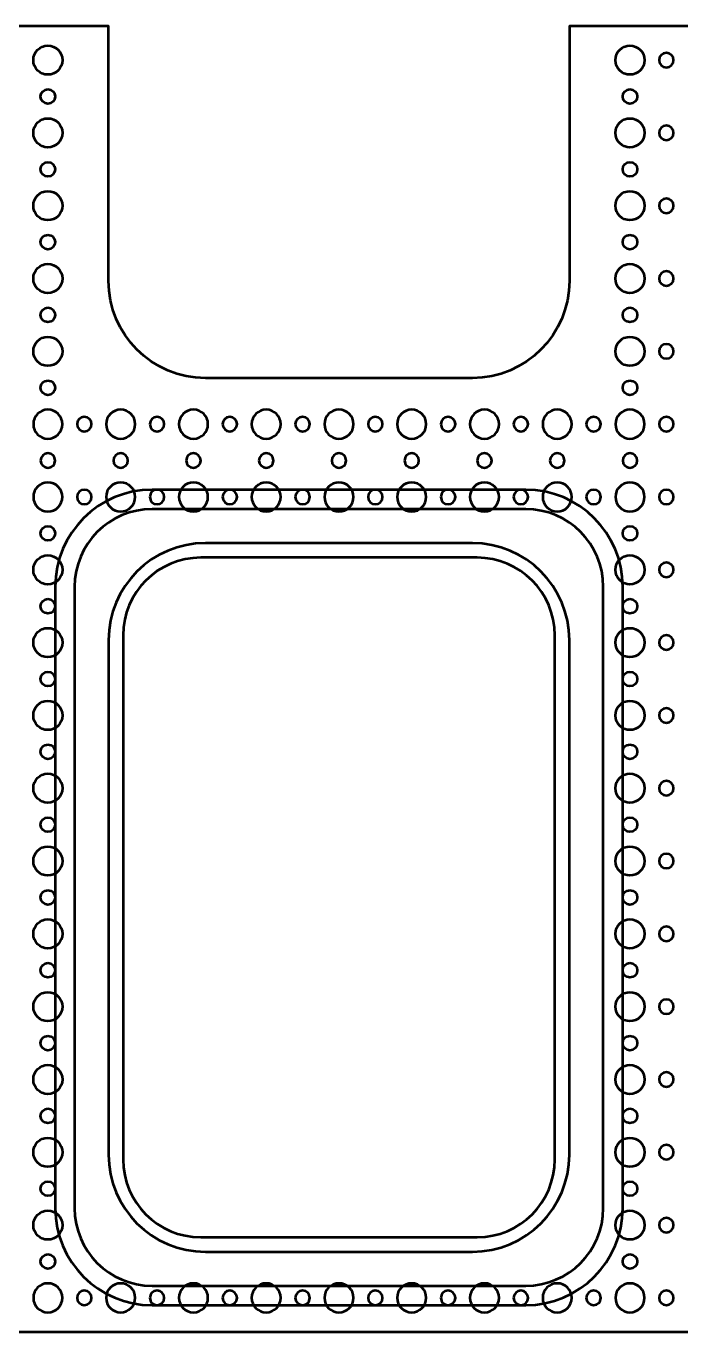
# Model space of a CAD drawing. Header units: centimetres. Extents: x -21.7 to 21.7, y -13.4 to 13.4.
# Drawn here: x -6.45 to 7.05, y -13.45 to 13.45 of the extents above; entities that cross this region are included whole.
import ezdxf

# ---------------------------------------------------------------- set-up
doc = ezdxf.new("R2010")
doc.units = ezdxf.units.CM
doc.header["$MEASUREMENT"] = 0
doc.layers.add('Layer 1', color=7, linetype='Continuous')

msp = doc.modelspace()

# ---------------------------------------------------------------- linework, layer by layer
at = {"layer": 'Layer 1', "lineweight": 53}
for centre, major_axis in [((-5.99997, 12.74999), (0, 0.30001)), ((6.00003, 12.74999), (0, 0.30001)), ((-5.99998, 12), (0, 0.15)), ((6.00002, 12), (0, 0.15)), ((-5.99997, 11.24999), (0, 0.30001)), ((6.00003, 11.24999), (0, 0.30001)), ((-5.99998, 10.5), (0, 0.15)), ((6.00002, 10.5), (0, 0.15)), ((-5.99997, 9.74999), (0, 0.30001)), ((6.00003, 9.74999), (0, 0.30001)), ((-5.99998, 9), (0, 0.15)), ((6.00002, 9), (0, 0.15)), ((-5.99997, 8.24999), (0, 0.30001)), ((6.00003, 8.24999), (0, 0.30001)), ((-5.99998, 7.5), (0, 0.15)), ((6.00002, 7.5), (0, 0.15)), ((-5.99997, 6.74999), (0, 0.30001)), ((6.00003, 6.74999), (0, 0.30001)), ((-5.99998, 6), (0, 0.15)), ((6.00002, 6), (0, 0.15)), ((-5.99998, 3), (0, 0.15)), ((6.00002, 3), (0, 0.15)), ((-5.99997, 2.24999), (0, 0.30001)), ((6.00003, 2.24999), (0, 0.30001)), ((-5.99998, 1.5), (0, 0.15)), ((6.00002, 1.5), (0, 0.15)), ((-5.99997, 0.74999), (0, 0.30001)), ((6.00003, 0.74999), (0, 0.30001)), ((-5.99998, 0), (0, 0.15)), ((6.00002, 0), (0, 0.15)), ((-5.99997, -0.75001), (0, 0.30001)), ((6.00003, -0.75001), (0, 0.30001)), ((-5.99998, -1.5), (0, 0.15)), ((6.00002, -1.5), (0, 0.15)), ((-5.99997, -2.25001), (0, 0.30001)), ((6.00003, -2.25001), (0, 0.30001)), ((-5.99998, -3), (0, 0.15)), ((6.00002, -3), (0, 0.15)), ((-5.99997, -3.75001), (0, 0.30001)), ((6.00003, -3.75001), (0, 0.30001)), ((-5.99998, -4.5), (0, 0.15)), ((6.00002, -4.5), (0, 0.15)), ((-5.99997, -5.25001), (0, 0.30001)), ((6.00003, -5.25001), (0, 0.30001)), ((-5.99998, -6), (0, 0.15)), ((6.00002, -6), (0, 0.15)), ((-5.99997, -6.75001), (0, 0.30001)), ((6.00003, -6.75001), (0, 0.30001)), ((-5.99998, -7.5), (0, 0.15)), ((6.00002, -7.5), (0, 0.15)), ((-5.99997, -8.25001), (0, 0.30001)), ((6.00003, -8.25001), (0, 0.30001)), ((-5.99998, -9), (0, 0.15)), ((6.00002, -9), (0, 0.15)), ((-5.99997, -9.75001), (0, 0.30001)), ((6.00003, -9.75001), (0, 0.30001)), ((-5.99998, -10.5), (0, 0.15)), ((6.00002, -10.5), (0, 0.15)), ((-5.99997, -11.25001), (0, 0.30001)), ((6.00003, -11.25001), (0, 0.30001)), ((-5.99998, -12), (0, 0.15)), ((6.00002, -12), (0, 0.15))]:
    msp.add_ellipse(centre, major_axis=major_axis, ratio=1, dxfattribs=at)
for points, knots in [([(-21.7, -12.95), (-21.7, -12.95), (-21.7, 12.95), (-21.7, 12.95), (-21.7, 12.95), (-21.7, 13.22614), (-21.47614, 13.45), (-21.2, 13.45), (-21.2, 13.45), (-21.2, 13.45), (-18.25, 13.45), (-18.25, 13.45), (-18.25, 13.45), (-18.25, 13.45), (-18.25, 8.2), (-18.25, 8.2), (-18.25, 8.2), (-18.25, 7.09543), (-17.35456, 6.2), (-16.25, 6.2), (-16.25, 6.2), (-16.25, 6.2), (-10.75, 6.2), (-10.75, 6.2), (-10.75, 6.2), (-9.64544, 6.2), (-8.75, 7.09543), (-8.75, 8.2), (-8.75, 8.2), (-8.75, 8.2), (-8.75, 13.45), (-8.75, 13.45), (-8.75, 13.45), (-8.75, 13.45), (-4.75, 13.45), (-4.75, 13.45), (-4.75, 13.45), (-4.75, 13.45), (-4.75, 8.2), (-4.75, 8.2), (-4.75, 8.2), (-4.75, 7.09543), (-3.85456, 6.2), (-2.75, 6.2), (-2.75, 6.2), (-2.75, 6.2), (2.75, 6.2), (2.75, 6.2), (2.75, 6.2), (3.85456, 6.2), (4.75, 7.09543), (4.75, 8.2), (4.75, 8.2), (4.75, 8.2), (4.75, 13.45), (4.75, 13.45), (4.75, 13.45), (4.75, 13.45), (8.75, 13.45), (8.75, 13.45), (8.75, 13.45), (8.75, 13.45), (8.75, 8.2), (8.75, 8.2), (8.75, 8.2), (8.75, 7.09543), (9.64544, 6.2), (10.75, 6.2), (10.75, 6.2), (10.75, 6.2), (16.25, 6.2), (16.25, 6.2), (16.25, 6.2), (17.35456, 6.2), (18.25, 7.09543), (18.25, 8.2), (18.25, 8.2), (18.25, 8.2), (18.25, 13.45), (18.25, 13.45), (18.25, 13.45), (18.25, 13.45), (21.2, 13.45), (21.2, 13.45), (21.2, 13.45), (21.47614, 13.45), (21.7, 13.22614), (21.7, 12.95), (21.7, 12.95), (21.7, 12.95), (21.7, -12.95), (21.7, -12.95), (21.7, -12.95), (21.7, -13.22614), (21.47614, -13.45), (21.2, -13.45), (21.2, -13.45), (21.2, -13.45), (-21.2, -13.45), (-21.2, -13.45), (-21.2, -13.45), (-21.47614, -13.45), (-21.7, -13.22614), (-21.7, -12.95)], [0, 0, 0, 0, 0.03703704, 0.03703704, 0.03703704, 0.03703704, 0.07407407, 0.07407407, 0.07407407, 0.07407407, 0.11111111, 0.11111111, 0.11111111, 0.11111111, 0.14814815, 0.14814815, 0.14814815, 0.14814815, 0.18518519, 0.18518519, 0.18518519, 0.18518519, 0.22222222, 0.22222222, 0.22222222, 0.22222222, 0.25925926, 0.25925926, 0.25925926, 0.25925926, 0.2962963, 0.2962963, 0.2962963, 0.2962963, 0.33333333, 0.33333333, 0.33333333, 0.33333333, 0.37037037, 0.37037037, 0.37037037, 0.37037037, 0.40740741, 0.40740741, 0.40740741, 0.40740741, 0.44444444, 0.44444444, 0.44444444, 0.44444444, 0.48148148, 0.48148148, 0.48148148, 0.48148148, 0.51851852, 0.51851852, 0.51851852, 0.51851852, 0.55555556, 0.55555556, 0.55555556, 0.55555556, 0.59259259, 0.59259259, 0.59259259, 0.59259259, 0.62962963, 0.62962963, 0.62962963, 0.62962963, 0.66666667, 0.66666667, 0.66666667, 0.66666667, 0.7037037, 0.7037037, 0.7037037, 0.7037037, 0.74074074, 0.74074074, 0.74074074, 0.74074074, 0.77777778, 0.77777778, 0.77777778, 0.77777778, 0.81481481, 0.81481481, 0.81481481, 0.81481481, 0.85185185, 0.85185185, 0.85185185, 0.85185185, 0.88888889, 0.88888889, 0.88888889, 0.88888889, 0.92592593, 0.92592593, 0.92592593, 0.92592593, 1, 1, 1, 1]), ([(6.75002, 12.6), (6.66718, 12.6), (6.60002, 12.66716), (6.60002, 12.75), (6.60002, 12.75), (6.60002, 12.83284), (6.66718, 12.9), (6.75002, 12.9), (6.75002, 12.9), (6.83286, 12.9), (6.90002, 12.83284), (6.90002, 12.75), (6.90002, 12.75), (6.90002, 12.66716), (6.83286, 12.6), (6.75002, 12.6)], [0, 0, 0, 0, 0.2, 0.2, 0.2, 0.2, 0.4, 0.4, 0.4, 0.4, 0.6, 0.6, 0.6, 0.6, 1, 1, 1, 1]), ([(6.75002, 11.1), (6.66718, 11.1), (6.60002, 11.16716), (6.60002, 11.25), (6.60002, 11.25), (6.60002, 11.33284), (6.66718, 11.4), (6.75002, 11.4), (6.75002, 11.4), (6.83286, 11.4), (6.90002, 11.33284), (6.90002, 11.25), (6.90002, 11.25), (6.90002, 11.16716), (6.83286, 11.1), (6.75002, 11.1)], [0, 0, 0, 0, 0.2, 0.2, 0.2, 0.2, 0.4, 0.4, 0.4, 0.4, 0.6, 0.6, 0.6, 0.6, 1, 1, 1, 1]), ([(6.75002, 9.6), (6.66718, 9.6), (6.60002, 9.66716), (6.60002, 9.75), (6.60002, 9.75), (6.60002, 9.83284), (6.66718, 9.9), (6.75002, 9.9), (6.75002, 9.9), (6.83286, 9.9), (6.90002, 9.83284), (6.90002, 9.75), (6.90002, 9.75), (6.90002, 9.66716), (6.83286, 9.6), (6.75002, 9.6)], [0, 0, 0, 0, 0.2, 0.2, 0.2, 0.2, 0.4, 0.4, 0.4, 0.4, 0.6, 0.6, 0.6, 0.6, 1, 1, 1, 1]), ([(6.75002, 8.1), (6.66718, 8.1), (6.60002, 8.16716), (6.60002, 8.25), (6.60002, 8.25), (6.60002, 8.33284), (6.66718, 8.4), (6.75002, 8.4), (6.75002, 8.4), (6.83286, 8.4), (6.90002, 8.33284), (6.90002, 8.25), (6.90002, 8.25), (6.90002, 8.16716), (6.83286, 8.1), (6.75002, 8.1)], [0, 0, 0, 0, 0.2, 0.2, 0.2, 0.2, 0.4, 0.4, 0.4, 0.4, 0.6, 0.6, 0.6, 0.6, 1, 1, 1, 1]), ([(6.75002, 6.6), (6.66718, 6.6), (6.60002, 6.66716), (6.60002, 6.75), (6.60002, 6.75), (6.60002, 6.83284), (6.66718, 6.9), (6.75002, 6.9), (6.75002, 6.9), (6.83286, 6.9), (6.90002, 6.83284), (6.90002, 6.75), (6.90002, 6.75), (6.90002, 6.66716), (6.83286, 6.6), (6.75002, 6.6)], [0, 0, 0, 0, 0.2, 0.2, 0.2, 0.2, 0.4, 0.4, 0.4, 0.4, 0.6, 0.6, 0.6, 0.6, 1, 1, 1, 1]), ([(-6.29998, 5.25), (-6.29998, 5.41569), (-6.16567, 5.55), (-5.99998, 5.55), (-5.99998, 5.55), (-5.83429, 5.55), (-5.69998, 5.41569), (-5.69998, 5.25), (-5.69998, 5.25), (-5.69998, 5.08431), (-5.83429, 4.95), (-5.99998, 4.95), (-5.99998, 4.95), (-6.16567, 4.95), (-6.29998, 5.08431), (-6.29998, 5.25)], [0, 0, 0, 0, 0.2, 0.2, 0.2, 0.2, 0.4, 0.4, 0.4, 0.4, 0.6, 0.6, 0.6, 0.6, 1, 1, 1, 1]), ([(-5.39998, 5.25), (-5.39998, 5.33284), (-5.33282, 5.4), (-5.24998, 5.4), (-5.24998, 5.4), (-5.16714, 5.4), (-5.09998, 5.33284), (-5.09998, 5.25), (-5.09998, 5.25), (-5.09998, 5.16716), (-5.16714, 5.1), (-5.24998, 5.1), (-5.24998, 5.1), (-5.33282, 5.1), (-5.39998, 5.16716), (-5.39998, 5.25)], [0, 0, 0, 0, 0.2, 0.2, 0.2, 0.2, 0.4, 0.4, 0.4, 0.4, 0.6, 0.6, 0.6, 0.6, 1, 1, 1, 1]), ([(-4.79998, 5.25), (-4.79998, 5.41569), (-4.66567, 5.55), (-4.49998, 5.55), (-4.49998, 5.55), (-4.33429, 5.55), (-4.19998, 5.41569), (-4.19998, 5.25), (-4.19998, 5.25), (-4.19998, 5.08431), (-4.33429, 4.95), (-4.49998, 4.95), (-4.49998, 4.95), (-4.66567, 4.95), (-4.79998, 5.08431), (-4.79998, 5.25)], [0, 0, 0, 0, 0.2, 0.2, 0.2, 0.2, 0.4, 0.4, 0.4, 0.4, 0.6, 0.6, 0.6, 0.6, 1, 1, 1, 1]), ([(-3.89998, 5.25), (-3.89998, 5.33284), (-3.83282, 5.4), (-3.74998, 5.4), (-3.74998, 5.4), (-3.66714, 5.4), (-3.59998, 5.33284), (-3.59998, 5.25), (-3.59998, 5.25), (-3.59998, 5.16716), (-3.66714, 5.1), (-3.74998, 5.1), (-3.74998, 5.1), (-3.83282, 5.1), (-3.89998, 5.16716), (-3.89998, 5.25)], [0, 0, 0, 0, 0.2, 0.2, 0.2, 0.2, 0.4, 0.4, 0.4, 0.4, 0.6, 0.6, 0.6, 0.6, 1, 1, 1, 1]), ([(-3.29998, 5.25), (-3.29998, 5.41569), (-3.16567, 5.55), (-2.99998, 5.55), (-2.99998, 5.55), (-2.83429, 5.55), (-2.69998, 5.41569), (-2.69998, 5.25), (-2.69998, 5.25), (-2.69998, 5.08431), (-2.83429, 4.95), (-2.99998, 4.95), (-2.99998, 4.95), (-3.16567, 4.95), (-3.29998, 5.08431), (-3.29998, 5.25)], [0, 0, 0, 0, 0.2, 0.2, 0.2, 0.2, 0.4, 0.4, 0.4, 0.4, 0.6, 0.6, 0.6, 0.6, 1, 1, 1, 1]), ([(-2.39998, 5.25), (-2.39998, 5.33284), (-2.33282, 5.4), (-2.24998, 5.4), (-2.24998, 5.4), (-2.16714, 5.4), (-2.09998, 5.33284), (-2.09998, 5.25), (-2.09998, 5.25), (-2.09998, 5.16716), (-2.16714, 5.1), (-2.24998, 5.1), (-2.24998, 5.1), (-2.33282, 5.1), (-2.39998, 5.16716), (-2.39998, 5.25)], [0, 0, 0, 0, 0.2, 0.2, 0.2, 0.2, 0.4, 0.4, 0.4, 0.4, 0.6, 0.6, 0.6, 0.6, 1, 1, 1, 1]), ([(-1.79998, 5.25), (-1.79998, 5.41569), (-1.66567, 5.55), (-1.49998, 5.55), (-1.49998, 5.55), (-1.33429, 5.55), (-1.19998, 5.41569), (-1.19998, 5.25), (-1.19998, 5.25), (-1.19998, 5.08431), (-1.33429, 4.95), (-1.49998, 4.95), (-1.49998, 4.95), (-1.66567, 4.95), (-1.79998, 5.08431), (-1.79998, 5.25)], [0, 0, 0, 0, 0.2, 0.2, 0.2, 0.2, 0.4, 0.4, 0.4, 0.4, 0.6, 0.6, 0.6, 0.6, 1, 1, 1, 1]), ([(-0.89998, 5.25), (-0.89998, 5.33284), (-0.83282, 5.4), (-0.74998, 5.4), (-0.74998, 5.4), (-0.66714, 5.4), (-0.59998, 5.33284), (-0.59998, 5.25), (-0.59998, 5.25), (-0.59998, 5.16716), (-0.66714, 5.1), (-0.74998, 5.1), (-0.74998, 5.1), (-0.83282, 5.1), (-0.89998, 5.16716), (-0.89998, 5.25)], [0, 0, 0, 0, 0.2, 0.2, 0.2, 0.2, 0.4, 0.4, 0.4, 0.4, 0.6, 0.6, 0.6, 0.6, 1, 1, 1, 1]), ([(-0.29998, 5.25), (-0.29998, 5.41569), (-0.16567, 5.55), (0.00002, 5.55), (0.00002, 5.55), (0.16571, 5.55), (0.30002, 5.41569), (0.30002, 5.25), (0.30002, 5.25), (0.30002, 5.08431), (0.16571, 4.95), (0.00002, 4.95), (0.00002, 4.95), (-0.16567, 4.95), (-0.29998, 5.08431), (-0.29998, 5.25)], [0, 0, 0, 0, 0.2, 0.2, 0.2, 0.2, 0.4, 0.4, 0.4, 0.4, 0.6, 0.6, 0.6, 0.6, 1, 1, 1, 1]), ([(0.60002, 5.25), (0.60002, 5.33284), (0.66718, 5.4), (0.75002, 5.4), (0.75002, 5.4), (0.83286, 5.4), (0.90002, 5.33284), (0.90002, 5.25), (0.90002, 5.25), (0.90002, 5.16716), (0.83286, 5.1), (0.75002, 5.1), (0.75002, 5.1), (0.66718, 5.1), (0.60002, 5.16716), (0.60002, 5.25)], [0, 0, 0, 0, 0.2, 0.2, 0.2, 0.2, 0.4, 0.4, 0.4, 0.4, 0.6, 0.6, 0.6, 0.6, 1, 1, 1, 1]), ([(1.20002, 5.25), (1.20002, 5.41569), (1.33433, 5.55), (1.50002, 5.55), (1.50002, 5.55), (1.66571, 5.55), (1.80002, 5.41569), (1.80002, 5.25), (1.80002, 5.25), (1.80002, 5.08431), (1.66571, 4.95), (1.50002, 4.95), (1.50002, 4.95), (1.33433, 4.95), (1.20002, 5.08431), (1.20002, 5.25)], [0, 0, 0, 0, 0.2, 0.2, 0.2, 0.2, 0.4, 0.4, 0.4, 0.4, 0.6, 0.6, 0.6, 0.6, 1, 1, 1, 1]), ([(2.10002, 5.25), (2.10002, 5.33284), (2.16718, 5.4), (2.25002, 5.4), (2.25002, 5.4), (2.33286, 5.4), (2.40002, 5.33284), (2.40002, 5.25), (2.40002, 5.25), (2.40002, 5.16716), (2.33286, 5.1), (2.25002, 5.1), (2.25002, 5.1), (2.16718, 5.1), (2.10002, 5.16716), (2.10002, 5.25)], [0, 0, 0, 0, 0.2, 0.2, 0.2, 0.2, 0.4, 0.4, 0.4, 0.4, 0.6, 0.6, 0.6, 0.6, 1, 1, 1, 1]), ([(2.70002, 5.25), (2.70002, 5.41569), (2.83433, 5.55), (3.00002, 5.55), (3.00002, 5.55), (3.16571, 5.55), (3.30002, 5.41569), (3.30002, 5.25), (3.30002, 5.25), (3.30002, 5.08431), (3.16571, 4.95), (3.00002, 4.95), (3.00002, 4.95), (2.83433, 4.95), (2.70002, 5.08431), (2.70002, 5.25)], [0, 0, 0, 0, 0.2, 0.2, 0.2, 0.2, 0.4, 0.4, 0.4, 0.4, 0.6, 0.6, 0.6, 0.6, 1, 1, 1, 1]), ([(3.60002, 5.25), (3.60002, 5.33284), (3.66718, 5.4), (3.75002, 5.4), (3.75002, 5.4), (3.83286, 5.4), (3.90002, 5.33284), (3.90002, 5.25), (3.90002, 5.25), (3.90002, 5.16716), (3.83286, 5.1), (3.75002, 5.1), (3.75002, 5.1), (3.66718, 5.1), (3.60002, 5.16716), (3.60002, 5.25)], [0, 0, 0, 0, 0.2, 0.2, 0.2, 0.2, 0.4, 0.4, 0.4, 0.4, 0.6, 0.6, 0.6, 0.6, 1, 1, 1, 1]), ([(4.20002, 5.25), (4.20002, 5.41569), (4.33433, 5.55), (4.50002, 5.55), (4.50002, 5.55), (4.66571, 5.55), (4.80002, 5.41569), (4.80002, 5.25), (4.80002, 5.25), (4.80002, 5.08431), (4.66571, 4.95), (4.50002, 4.95), (4.50002, 4.95), (4.33433, 4.95), (4.20002, 5.08431), (4.20002, 5.25)], [0, 0, 0, 0, 0.2, 0.2, 0.2, 0.2, 0.4, 0.4, 0.4, 0.4, 0.6, 0.6, 0.6, 0.6, 1, 1, 1, 1]), ([(5.10002, 5.25), (5.10002, 5.33284), (5.16718, 5.4), (5.25002, 5.4), (5.25002, 5.4), (5.33286, 5.4), (5.40002, 5.33284), (5.40002, 5.25), (5.40002, 5.25), (5.40002, 5.16716), (5.33286, 5.1), (5.25002, 5.1), (5.25002, 5.1), (5.16718, 5.1), (5.10002, 5.16716), (5.10002, 5.25)], [0, 0, 0, 0, 0.2, 0.2, 0.2, 0.2, 0.4, 0.4, 0.4, 0.4, 0.6, 0.6, 0.6, 0.6, 1, 1, 1, 1]), ([(5.70002, 5.25), (5.70002, 5.41569), (5.83433, 5.55), (6.00002, 5.55), (6.00002, 5.55), (6.16571, 5.55), (6.30002, 5.41569), (6.30002, 5.25), (6.30002, 5.25), (6.30002, 5.08431), (6.16571, 4.95), (6.00002, 4.95), (6.00002, 4.95), (5.83433, 4.95), (5.70002, 5.08431), (5.70002, 5.25)], [0, 0, 0, 0, 0.2, 0.2, 0.2, 0.2, 0.4, 0.4, 0.4, 0.4, 0.6, 0.6, 0.6, 0.6, 1, 1, 1, 1]), ([(6.60002, 5.25), (6.60002, 5.33284), (6.66718, 5.4), (6.75002, 5.4), (6.75002, 5.4), (6.83286, 5.4), (6.90002, 5.33284), (6.90002, 5.25), (6.90002, 5.25), (6.90002, 5.16716), (6.83286, 5.1), (6.75002, 5.1), (6.75002, 5.1), (6.66718, 5.1), (6.60002, 5.16716), (6.60002, 5.25)], [0, 0, 0, 0, 0.2, 0.2, 0.2, 0.2, 0.4, 0.4, 0.4, 0.4, 0.6, 0.6, 0.6, 0.6, 1, 1, 1, 1]), ([(-6.14998, 4.5), (-6.14998, 4.58284), (-6.08282, 4.65), (-5.99998, 4.65), (-5.99998, 4.65), (-5.91714, 4.65), (-5.84998, 4.58284), (-5.84998, 4.5), (-5.84998, 4.5), (-5.84998, 4.41716), (-5.91714, 4.35), (-5.99998, 4.35), (-5.99998, 4.35), (-6.08282, 4.35), (-6.14998, 4.41716), (-6.14998, 4.5)], [0, 0, 0, 0, 0.2, 0.2, 0.2, 0.2, 0.4, 0.4, 0.4, 0.4, 0.6, 0.6, 0.6, 0.6, 1, 1, 1, 1]), ([(-4.64998, 4.5), (-4.64998, 4.58284), (-4.58282, 4.65), (-4.49998, 4.65), (-4.49998, 4.65), (-4.41714, 4.65), (-4.34998, 4.58284), (-4.34998, 4.5), (-4.34998, 4.5), (-4.34998, 4.41716), (-4.41714, 4.35), (-4.49998, 4.35), (-4.49998, 4.35), (-4.58282, 4.35), (-4.64998, 4.41716), (-4.64998, 4.5)], [0, 0, 0, 0, 0.2, 0.2, 0.2, 0.2, 0.4, 0.4, 0.4, 0.4, 0.6, 0.6, 0.6, 0.6, 1, 1, 1, 1]), ([(-3.14998, 4.5), (-3.14998, 4.58284), (-3.08282, 4.65), (-2.99998, 4.65), (-2.99998, 4.65), (-2.91714, 4.65), (-2.84998, 4.58284), (-2.84998, 4.5), (-2.84998, 4.5), (-2.84998, 4.41716), (-2.91714, 4.35), (-2.99998, 4.35), (-2.99998, 4.35), (-3.08282, 4.35), (-3.14998, 4.41716), (-3.14998, 4.5)], [0, 0, 0, 0, 0.2, 0.2, 0.2, 0.2, 0.4, 0.4, 0.4, 0.4, 0.6, 0.6, 0.6, 0.6, 1, 1, 1, 1]), ([(-1.64998, 4.5), (-1.64998, 4.58284), (-1.58282, 4.65), (-1.49998, 4.65), (-1.49998, 4.65), (-1.41714, 4.65), (-1.34998, 4.58284), (-1.34998, 4.5), (-1.34998, 4.5), (-1.34998, 4.41716), (-1.41714, 4.35), (-1.49998, 4.35), (-1.49998, 4.35), (-1.58282, 4.35), (-1.64998, 4.41716), (-1.64998, 4.5)], [0, 0, 0, 0, 0.2, 0.2, 0.2, 0.2, 0.4, 0.4, 0.4, 0.4, 0.6, 0.6, 0.6, 0.6, 1, 1, 1, 1]), ([(-0.14998, 4.5), (-0.14998, 4.58284), (-0.08282, 4.65), (0.00002, 4.65), (0.00002, 4.65), (0.08286, 4.65), (0.15002, 4.58284), (0.15002, 4.5), (0.15002, 4.5), (0.15002, 4.41716), (0.08286, 4.35), (0.00002, 4.35), (0.00002, 4.35), (-0.08282, 4.35), (-0.14998, 4.41716), (-0.14998, 4.5)], [0, 0, 0, 0, 0.2, 0.2, 0.2, 0.2, 0.4, 0.4, 0.4, 0.4, 0.6, 0.6, 0.6, 0.6, 1, 1, 1, 1]), ([(1.35002, 4.5), (1.35002, 4.58284), (1.41718, 4.65), (1.50002, 4.65), (1.50002, 4.65), (1.58286, 4.65), (1.65002, 4.58284), (1.65002, 4.5), (1.65002, 4.5), (1.65002, 4.41716), (1.58286, 4.35), (1.50002, 4.35), (1.50002, 4.35), (1.41718, 4.35), (1.35002, 4.41716), (1.35002, 4.5)], [0, 0, 0, 0, 0.2, 0.2, 0.2, 0.2, 0.4, 0.4, 0.4, 0.4, 0.6, 0.6, 0.6, 0.6, 1, 1, 1, 1]), ([(2.85002, 4.5), (2.85002, 4.58284), (2.91718, 4.65), (3.00002, 4.65), (3.00002, 4.65), (3.08286, 4.65), (3.15002, 4.58284), (3.15002, 4.5), (3.15002, 4.5), (3.15002, 4.41716), (3.08286, 4.35), (3.00002, 4.35), (3.00002, 4.35), (2.91718, 4.35), (2.85002, 4.41716), (2.85002, 4.5)], [0, 0, 0, 0, 0.2, 0.2, 0.2, 0.2, 0.4, 0.4, 0.4, 0.4, 0.6, 0.6, 0.6, 0.6, 1, 1, 1, 1]), ([(4.35002, 4.5), (4.35002, 4.58284), (4.41718, 4.65), (4.50002, 4.65), (4.50002, 4.65), (4.58286, 4.65), (4.65002, 4.58284), (4.65002, 4.5), (4.65002, 4.5), (4.65002, 4.41716), (4.58286, 4.35), (4.50002, 4.35), (4.50002, 4.35), (4.41718, 4.35), (4.35002, 4.41716), (4.35002, 4.5)], [0, 0, 0, 0, 0.2, 0.2, 0.2, 0.2, 0.4, 0.4, 0.4, 0.4, 0.6, 0.6, 0.6, 0.6, 1, 1, 1, 1]), ([(5.85002, 4.5), (5.85002, 4.58284), (5.91718, 4.65), (6.00002, 4.65), (6.00002, 4.65), (6.08286, 4.65), (6.15002, 4.58284), (6.15002, 4.5), (6.15002, 4.5), (6.15002, 4.41716), (6.08286, 4.35), (6.00002, 4.35), (6.00002, 4.35), (5.91718, 4.35), (5.85002, 4.41716), (5.85002, 4.5)], [0, 0, 0, 0, 0.2, 0.2, 0.2, 0.2, 0.4, 0.4, 0.4, 0.4, 0.6, 0.6, 0.6, 0.6, 1, 1, 1, 1]), ([(-6.29998, 3.75), (-6.29998, 3.91569), (-6.16567, 4.05), (-5.99998, 4.05), (-5.99998, 4.05), (-5.83429, 4.05), (-5.69998, 3.91569), (-5.69998, 3.75), (-5.69998, 3.75), (-5.69998, 3.58431), (-5.83429, 3.45), (-5.99998, 3.45), (-5.99998, 3.45), (-6.16567, 3.45), (-6.29998, 3.58431), (-6.29998, 3.75)], [0, 0, 0, 0, 0.2, 0.2, 0.2, 0.2, 0.4, 0.4, 0.4, 0.4, 0.6, 0.6, 0.6, 0.6, 1, 1, 1, 1]), ([(-4.79998, 3.75), (-4.79998, 3.91569), (-4.66567, 4.05), (-4.49998, 4.05), (-4.49998, 4.05), (-4.33429, 4.05), (-4.19998, 3.91569), (-4.19998, 3.75), (-4.19998, 3.75), (-4.19998, 3.58431), (-4.33429, 3.45), (-4.49998, 3.45), (-4.49998, 3.45), (-4.66567, 3.45), (-4.79998, 3.58431), (-4.79998, 3.75)], [0, 0, 0, 0, 0.2, 0.2, 0.2, 0.2, 0.4, 0.4, 0.4, 0.4, 0.6, 0.6, 0.6, 0.6, 1, 1, 1, 1]), ([(-3.29998, 3.75), (-3.29998, 3.91569), (-3.16567, 4.05), (-2.99998, 4.05), (-2.99998, 4.05), (-2.83429, 4.05), (-2.69998, 3.91569), (-2.69998, 3.75), (-2.69998, 3.75), (-2.69998, 3.58431), (-2.83429, 3.45), (-2.99998, 3.45), (-2.99998, 3.45), (-3.16567, 3.45), (-3.29998, 3.58431), (-3.29998, 3.75)], [0, 0, 0, 0, 0.2, 0.2, 0.2, 0.2, 0.4, 0.4, 0.4, 0.4, 0.6, 0.6, 0.6, 0.6, 1, 1, 1, 1]), ([(-1.79998, 3.75), (-1.79998, 3.91569), (-1.66567, 4.05), (-1.49998, 4.05), (-1.49998, 4.05), (-1.33429, 4.05), (-1.19998, 3.91569), (-1.19998, 3.75), (-1.19998, 3.75), (-1.19998, 3.58431), (-1.33429, 3.45), (-1.49998, 3.45), (-1.49998, 3.45), (-1.66567, 3.45), (-1.79998, 3.58431), (-1.79998, 3.75)], [0, 0, 0, 0, 0.2, 0.2, 0.2, 0.2, 0.4, 0.4, 0.4, 0.4, 0.6, 0.6, 0.6, 0.6, 1, 1, 1, 1]), ([(-0.29998, 3.75), (-0.29998, 3.91569), (-0.16567, 4.05), (0.00002, 4.05), (0.00002, 4.05), (0.16571, 4.05), (0.30002, 3.91569), (0.30002, 3.75), (0.30002, 3.75), (0.30002, 3.58431), (0.16571, 3.45), (0.00002, 3.45), (0.00002, 3.45), (-0.16567, 3.45), (-0.29998, 3.58431), (-0.29998, 3.75)], [0, 0, 0, 0, 0.2, 0.2, 0.2, 0.2, 0.4, 0.4, 0.4, 0.4, 0.6, 0.6, 0.6, 0.6, 1, 1, 1, 1]), ([(1.20002, 3.75), (1.20002, 3.91569), (1.33433, 4.05), (1.50002, 4.05), (1.50002, 4.05), (1.66571, 4.05), (1.80002, 3.91569), (1.80002, 3.75), (1.80002, 3.75), (1.80002, 3.58431), (1.66571, 3.45), (1.50002, 3.45), (1.50002, 3.45), (1.33433, 3.45), (1.20002, 3.58431), (1.20002, 3.75)], [0, 0, 0, 0, 0.2, 0.2, 0.2, 0.2, 0.4, 0.4, 0.4, 0.4, 0.6, 0.6, 0.6, 0.6, 1, 1, 1, 1]), ([(2.70002, 3.75), (2.70002, 3.91569), (2.83433, 4.05), (3.00002, 4.05), (3.00002, 4.05), (3.16571, 4.05), (3.30002, 3.91569), (3.30002, 3.75), (3.30002, 3.75), (3.30002, 3.58431), (3.16571, 3.45), (3.00002, 3.45), (3.00002, 3.45), (2.83433, 3.45), (2.70002, 3.58431), (2.70002, 3.75)], [0, 0, 0, 0, 0.2, 0.2, 0.2, 0.2, 0.4, 0.4, 0.4, 0.4, 0.6, 0.6, 0.6, 0.6, 1, 1, 1, 1]), ([(4.20002, 3.75), (4.20002, 3.91569), (4.33433, 4.05), (4.50002, 4.05), (4.50002, 4.05), (4.66571, 4.05), (4.80002, 3.91569), (4.80002, 3.75), (4.80002, 3.75), (4.80002, 3.58431), (4.66571, 3.45), (4.50002, 3.45), (4.50002, 3.45), (4.33433, 3.45), (4.20002, 3.58431), (4.20002, 3.75)], [0, 0, 0, 0, 0.2, 0.2, 0.2, 0.2, 0.4, 0.4, 0.4, 0.4, 0.6, 0.6, 0.6, 0.6, 1, 1, 1, 1]), ([(5.70002, 3.75), (5.70002, 3.91569), (5.83433, 4.05), (6.00002, 4.05), (6.00002, 4.05), (6.16571, 4.05), (6.30002, 3.91569), (6.30002, 3.75), (6.30002, 3.75), (6.30002, 3.58431), (6.16571, 3.45), (6.00002, 3.45), (6.00002, 3.45), (5.83433, 3.45), (5.70002, 3.58431), (5.70002, 3.75)], [0, 0, 0, 0, 0.2, 0.2, 0.2, 0.2, 0.4, 0.4, 0.4, 0.4, 0.6, 0.6, 0.6, 0.6, 1, 1, 1, 1]), ([(-5.39998, 3.75), (-5.39998, 3.83284), (-5.33282, 3.9), (-5.24998, 3.9), (-5.24998, 3.9), (-5.16714, 3.9), (-5.09998, 3.83284), (-5.09998, 3.75), (-5.09998, 3.75), (-5.09998, 3.66716), (-5.16714, 3.6), (-5.24998, 3.6), (-5.24998, 3.6), (-5.33282, 3.6), (-5.39998, 3.66716), (-5.39998, 3.75)], [0, 0, 0, 0, 0.2, 0.2, 0.2, 0.2, 0.4, 0.4, 0.4, 0.4, 0.6, 0.6, 0.6, 0.6, 1, 1, 1, 1]), ([(-3.89998, 3.75), (-3.89998, 3.83284), (-3.83282, 3.9), (-3.74998, 3.9), (-3.74998, 3.9), (-3.66714, 3.9), (-3.59998, 3.83284), (-3.59998, 3.75), (-3.59998, 3.75), (-3.59998, 3.66716), (-3.66714, 3.6), (-3.74998, 3.6), (-3.74998, 3.6), (-3.83282, 3.6), (-3.89998, 3.66716), (-3.89998, 3.75)], [0, 0, 0, 0, 0.2, 0.2, 0.2, 0.2, 0.4, 0.4, 0.4, 0.4, 0.6, 0.6, 0.6, 0.6, 1, 1, 1, 1]), ([(-2.39998, 3.75), (-2.39998, 3.83284), (-2.33282, 3.9), (-2.24998, 3.9), (-2.24998, 3.9), (-2.16714, 3.9), (-2.09998, 3.83284), (-2.09998, 3.75), (-2.09998, 3.75), (-2.09998, 3.66716), (-2.16714, 3.6), (-2.24998, 3.6), (-2.24998, 3.6), (-2.33282, 3.6), (-2.39998, 3.66716), (-2.39998, 3.75)], [0, 0, 0, 0, 0.2, 0.2, 0.2, 0.2, 0.4, 0.4, 0.4, 0.4, 0.6, 0.6, 0.6, 0.6, 1, 1, 1, 1]), ([(-0.89998, 3.75), (-0.89998, 3.83284), (-0.83282, 3.9), (-0.74998, 3.9), (-0.74998, 3.9), (-0.66714, 3.9), (-0.59998, 3.83284), (-0.59998, 3.75), (-0.59998, 3.75), (-0.59998, 3.66716), (-0.66714, 3.6), (-0.74998, 3.6), (-0.74998, 3.6), (-0.83282, 3.6), (-0.89998, 3.66716), (-0.89998, 3.75)], [0, 0, 0, 0, 0.2, 0.2, 0.2, 0.2, 0.4, 0.4, 0.4, 0.4, 0.6, 0.6, 0.6, 0.6, 1, 1, 1, 1]), ([(0.60002, 3.75), (0.60002, 3.83284), (0.66718, 3.9), (0.75002, 3.9), (0.75002, 3.9), (0.83286, 3.9), (0.90002, 3.83284), (0.90002, 3.75), (0.90002, 3.75), (0.90002, 3.66716), (0.83286, 3.6), (0.75002, 3.6), (0.75002, 3.6), (0.66718, 3.6), (0.60002, 3.66716), (0.60002, 3.75)], [0, 0, 0, 0, 0.2, 0.2, 0.2, 0.2, 0.4, 0.4, 0.4, 0.4, 0.6, 0.6, 0.6, 0.6, 1, 1, 1, 1]), ([(2.10002, 3.75), (2.10002, 3.83284), (2.16718, 3.9), (2.25002, 3.9), (2.25002, 3.9), (2.33286, 3.9), (2.40002, 3.83284), (2.40002, 3.75), (2.40002, 3.75), (2.40002, 3.66716), (2.33286, 3.6), (2.25002, 3.6), (2.25002, 3.6), (2.16718, 3.6), (2.10002, 3.66716), (2.10002, 3.75)], [0, 0, 0, 0, 0.2, 0.2, 0.2, 0.2, 0.4, 0.4, 0.4, 0.4, 0.6, 0.6, 0.6, 0.6, 1, 1, 1, 1]), ([(3.60002, 3.75), (3.60002, 3.83284), (3.66718, 3.9), (3.75002, 3.9), (3.75002, 3.9), (3.83286, 3.9), (3.90002, 3.83284), (3.90002, 3.75), (3.90002, 3.75), (3.90002, 3.66716), (3.83286, 3.6), (3.75002, 3.6), (3.75002, 3.6), (3.66718, 3.6), (3.60002, 3.66716), (3.60002, 3.75)], [0, 0, 0, 0, 0.2, 0.2, 0.2, 0.2, 0.4, 0.4, 0.4, 0.4, 0.6, 0.6, 0.6, 0.6, 1, 1, 1, 1]), ([(5.10002, 3.75), (5.10002, 3.83284), (5.16718, 3.9), (5.25002, 3.9), (5.25002, 3.9), (5.33286, 3.9), (5.40002, 3.83284), (5.40002, 3.75), (5.40002, 3.75), (5.40002, 3.66716), (5.33286, 3.6), (5.25002, 3.6), (5.25002, 3.6), (5.16718, 3.6), (5.10002, 3.66716), (5.10002, 3.75)], [0, 0, 0, 0, 0.2, 0.2, 0.2, 0.2, 0.4, 0.4, 0.4, 0.4, 0.6, 0.6, 0.6, 0.6, 1, 1, 1, 1]), ([(6.60002, 3.75), (6.60002, 3.83284), (6.66718, 3.9), (6.75002, 3.9), (6.75002, 3.9), (6.83286, 3.9), (6.90002, 3.83284), (6.90002, 3.75), (6.90002, 3.75), (6.90002, 3.66716), (6.83286, 3.6), (6.75002, 3.6), (6.75002, 3.6), (6.66718, 3.6), (6.60002, 3.66716), (6.60002, 3.75)], [0, 0, 0, 0, 0.2, 0.2, 0.2, 0.2, 0.4, 0.4, 0.4, 0.4, 0.6, 0.6, 0.6, 0.6, 1, 1, 1, 1]), ([(2.75, -11.8), (2.75, -11.8), (-2.75, -11.8), (-2.75, -11.8), (-2.75, -11.8), (-3.85456, -11.8), (-4.75, -10.90457), (-4.75, -9.8), (-4.75, -9.8), (-4.75, -9.8), (-4.75, 0.8), (-4.75, 0.8), (-4.75, 0.8), (-4.75, 1.90457), (-3.85456, 2.8), (-2.75, 2.8), (-2.75, 2.8), (-2.75, 2.8), (2.75, 2.8), (2.75, 2.8), (2.75, 2.8), (3.85456, 2.8), (4.75, 1.90457), (4.75, 0.8), (4.75, 0.8), (4.75, 0.8), (4.75, -9.8), (4.75, -9.8), (4.75, -9.8), (4.75, -10.90457), (3.85456, -11.8), (2.75, -11.8)], [0, 0, 0, 0, 0.11111111, 0.11111111, 0.11111111, 0.11111111, 0.22222222, 0.22222222, 0.22222222, 0.22222222, 0.33333333, 0.33333333, 0.33333333, 0.33333333, 0.44444444, 0.44444444, 0.44444444, 0.44444444, 0.55555556, 0.55555556, 0.55555556, 0.55555556, 0.66666667, 0.66666667, 0.66666667, 0.66666667, 0.77777778, 0.77777778, 0.77777778, 0.77777778, 1, 1, 1, 1]), ([(6.75002, 2.1), (6.66718, 2.1), (6.60002, 2.16716), (6.60002, 2.25), (6.60002, 2.25), (6.60002, 2.33284), (6.66718, 2.4), (6.75002, 2.4), (6.75002, 2.4), (6.83286, 2.4), (6.90002, 2.33284), (6.90002, 2.25), (6.90002, 2.25), (6.90002, 2.16716), (6.83286, 2.1), (6.75002, 2.1)], [0, 0, 0, 0, 0.2, 0.2, 0.2, 0.2, 0.4, 0.4, 0.4, 0.4, 0.6, 0.6, 0.6, 0.6, 1, 1, 1, 1]), ([(6.75002, 0.6), (6.66718, 0.6), (6.60002, 0.66716), (6.60002, 0.75), (6.60002, 0.75), (6.60002, 0.83284), (6.66718, 0.9), (6.75002, 0.9), (6.75002, 0.9), (6.83286, 0.9), (6.90002, 0.83284), (6.90002, 0.75), (6.90002, 0.75), (6.90002, 0.66716), (6.83286, 0.6), (6.75002, 0.6)], [0, 0, 0, 0, 0.2, 0.2, 0.2, 0.2, 0.4, 0.4, 0.4, 0.4, 0.6, 0.6, 0.6, 0.6, 1, 1, 1, 1]), ([(6.75002, -0.9), (6.66718, -0.9), (6.60002, -0.83284), (6.60002, -0.75), (6.60002, -0.75), (6.60002, -0.66716), (6.66718, -0.6), (6.75002, -0.6), (6.75002, -0.6), (6.83286, -0.6), (6.90002, -0.66716), (6.90002, -0.75), (6.90002, -0.75), (6.90002, -0.83284), (6.83286, -0.9), (6.75002, -0.9)], [0, 0, 0, 0, 0.2, 0.2, 0.2, 0.2, 0.4, 0.4, 0.4, 0.4, 0.6, 0.6, 0.6, 0.6, 1, 1, 1, 1]), ([(6.75002, -2.4), (6.66718, -2.4), (6.60002, -2.33284), (6.60002, -2.25), (6.60002, -2.25), (6.60002, -2.16716), (6.66718, -2.1), (6.75002, -2.1), (6.75002, -2.1), (6.83286, -2.1), (6.90002, -2.16716), (6.90002, -2.25), (6.90002, -2.25), (6.90002, -2.33284), (6.83286, -2.4), (6.75002, -2.4)], [0, 0, 0, 0, 0.2, 0.2, 0.2, 0.2, 0.4, 0.4, 0.4, 0.4, 0.6, 0.6, 0.6, 0.6, 1, 1, 1, 1]), ([(6.75002, -3.9), (6.66718, -3.9), (6.60002, -3.83284), (6.60002, -3.75), (6.60002, -3.75), (6.60002, -3.66716), (6.66718, -3.6), (6.75002, -3.6), (6.75002, -3.6), (6.83286, -3.6), (6.90002, -3.66716), (6.90002, -3.75), (6.90002, -3.75), (6.90002, -3.83284), (6.83286, -3.9), (6.75002, -3.9)], [0, 0, 0, 0, 0.2, 0.2, 0.2, 0.2, 0.4, 0.4, 0.4, 0.4, 0.6, 0.6, 0.6, 0.6, 1, 1, 1, 1]), ([(6.75002, -5.4), (6.66718, -5.4), (6.60002, -5.33284), (6.60002, -5.25), (6.60002, -5.25), (6.60002, -5.16716), (6.66718, -5.1), (6.75002, -5.1), (6.75002, -5.1), (6.83286, -5.1), (6.90002, -5.16716), (6.90002, -5.25), (6.90002, -5.25), (6.90002, -5.33284), (6.83286, -5.4), (6.75002, -5.4)], [0, 0, 0, 0, 0.2, 0.2, 0.2, 0.2, 0.4, 0.4, 0.4, 0.4, 0.6, 0.6, 0.6, 0.6, 1, 1, 1, 1]), ([(6.75002, -6.9), (6.66718, -6.9), (6.60002, -6.83284), (6.60002, -6.75), (6.60002, -6.75), (6.60002, -6.66716), (6.66718, -6.6), (6.75002, -6.6), (6.75002, -6.6), (6.83286, -6.6), (6.90002, -6.66716), (6.90002, -6.75), (6.90002, -6.75), (6.90002, -6.83284), (6.83286, -6.9), (6.75002, -6.9)], [0, 0, 0, 0, 0.2, 0.2, 0.2, 0.2, 0.4, 0.4, 0.4, 0.4, 0.6, 0.6, 0.6, 0.6, 1, 1, 1, 1]), ([(6.75002, -8.4), (6.66718, -8.4), (6.60002, -8.33284), (6.60002, -8.25), (6.60002, -8.25), (6.60002, -8.16716), (6.66718, -8.1), (6.75002, -8.1), (6.75002, -8.1), (6.83286, -8.1), (6.90002, -8.16716), (6.90002, -8.25), (6.90002, -8.25), (6.90002, -8.33284), (6.83286, -8.4), (6.75002, -8.4)], [0, 0, 0, 0, 0.2, 0.2, 0.2, 0.2, 0.4, 0.4, 0.4, 0.4, 0.6, 0.6, 0.6, 0.6, 1, 1, 1, 1]), ([(6.75002, -9.9), (6.66718, -9.9), (6.60002, -9.83284), (6.60002, -9.75), (6.60002, -9.75), (6.60002, -9.66716), (6.66718, -9.6), (6.75002, -9.6), (6.75002, -9.6), (6.83286, -9.6), (6.90002, -9.66716), (6.90002, -9.75), (6.90002, -9.75), (6.90002, -9.83284), (6.83286, -9.9), (6.75002, -9.9)], [0, 0, 0, 0, 0.2, 0.2, 0.2, 0.2, 0.4, 0.4, 0.4, 0.4, 0.6, 0.6, 0.6, 0.6, 1, 1, 1, 1]), ([(6.75002, -11.4), (6.66718, -11.4), (6.60002, -11.33284), (6.60002, -11.25), (6.60002, -11.25), (6.60002, -11.16716), (6.66718, -11.1), (6.75002, -11.1), (6.75002, -11.1), (6.83286, -11.1), (6.90002, -11.16716), (6.90002, -11.25), (6.90002, -11.25), (6.90002, -11.33284), (6.83286, -11.4), (6.75002, -11.4)], [0, 0, 0, 0, 0.2, 0.2, 0.2, 0.2, 0.4, 0.4, 0.4, 0.4, 0.6, 0.6, 0.6, 0.6, 1, 1, 1, 1]), ([(-6.29998, -12.75), (-6.29998, -12.58431), (-6.16567, -12.45), (-5.99998, -12.45), (-5.99998, -12.45), (-5.83429, -12.45), (-5.69998, -12.58431), (-5.69998, -12.75), (-5.69998, -12.75), (-5.69998, -12.91569), (-5.83429, -13.05), (-5.99998, -13.05), (-5.99998, -13.05), (-6.16567, -13.05), (-6.29998, -12.91569), (-6.29998, -12.75)], [0, 0, 0, 0, 0.2, 0.2, 0.2, 0.2, 0.4, 0.4, 0.4, 0.4, 0.6, 0.6, 0.6, 0.6, 1, 1, 1, 1]), ([(-5.39998, -12.75), (-5.39998, -12.66716), (-5.33282, -12.6), (-5.24998, -12.6), (-5.24998, -12.6), (-5.16714, -12.6), (-5.09998, -12.66716), (-5.09998, -12.75), (-5.09998, -12.75), (-5.09998, -12.83284), (-5.16714, -12.9), (-5.24998, -12.9), (-5.24998, -12.9), (-5.33282, -12.9), (-5.39998, -12.83284), (-5.39998, -12.75)], [0, 0, 0, 0, 0.2, 0.2, 0.2, 0.2, 0.4, 0.4, 0.4, 0.4, 0.6, 0.6, 0.6, 0.6, 1, 1, 1, 1]), ([(-4.79998, -12.75), (-4.79998, -12.58431), (-4.66567, -12.45), (-4.49998, -12.45), (-4.49998, -12.45), (-4.33429, -12.45), (-4.19998, -12.58431), (-4.19998, -12.75), (-4.19998, -12.75), (-4.19998, -12.91569), (-4.33429, -13.05), (-4.49998, -13.05), (-4.49998, -13.05), (-4.66567, -13.05), (-4.79998, -12.91569), (-4.79998, -12.75)], [0, 0, 0, 0, 0.2, 0.2, 0.2, 0.2, 0.4, 0.4, 0.4, 0.4, 0.6, 0.6, 0.6, 0.6, 1, 1, 1, 1]), ([(-3.89998, -12.75), (-3.89998, -12.66716), (-3.83282, -12.6), (-3.74998, -12.6), (-3.74998, -12.6), (-3.66714, -12.6), (-3.59998, -12.66716), (-3.59998, -12.75), (-3.59998, -12.75), (-3.59998, -12.83284), (-3.66714, -12.9), (-3.74998, -12.9), (-3.74998, -12.9), (-3.83282, -12.9), (-3.89998, -12.83284), (-3.89998, -12.75)], [0, 0, 0, 0, 0.2, 0.2, 0.2, 0.2, 0.4, 0.4, 0.4, 0.4, 0.6, 0.6, 0.6, 0.6, 1, 1, 1, 1]), ([(-3.29998, -12.75), (-3.29998, -12.58431), (-3.16567, -12.45), (-2.99998, -12.45), (-2.99998, -12.45), (-2.83429, -12.45), (-2.69998, -12.58431), (-2.69998, -12.75), (-2.69998, -12.75), (-2.69998, -12.91569), (-2.83429, -13.05), (-2.99998, -13.05), (-2.99998, -13.05), (-3.16567, -13.05), (-3.29998, -12.91569), (-3.29998, -12.75)], [0, 0, 0, 0, 0.2, 0.2, 0.2, 0.2, 0.4, 0.4, 0.4, 0.4, 0.6, 0.6, 0.6, 0.6, 1, 1, 1, 1]), ([(-2.39998, -12.75), (-2.39998, -12.66716), (-2.33282, -12.6), (-2.24998, -12.6), (-2.24998, -12.6), (-2.16714, -12.6), (-2.09998, -12.66716), (-2.09998, -12.75), (-2.09998, -12.75), (-2.09998, -12.83284), (-2.16714, -12.9), (-2.24998, -12.9), (-2.24998, -12.9), (-2.33282, -12.9), (-2.39998, -12.83284), (-2.39998, -12.75)], [0, 0, 0, 0, 0.2, 0.2, 0.2, 0.2, 0.4, 0.4, 0.4, 0.4, 0.6, 0.6, 0.6, 0.6, 1, 1, 1, 1]), ([(-1.79998, -12.75), (-1.79998, -12.58431), (-1.66567, -12.45), (-1.49998, -12.45), (-1.49998, -12.45), (-1.33429, -12.45), (-1.19998, -12.58431), (-1.19998, -12.75), (-1.19998, -12.75), (-1.19998, -12.91569), (-1.33429, -13.05), (-1.49998, -13.05), (-1.49998, -13.05), (-1.66567, -13.05), (-1.79998, -12.91569), (-1.79998, -12.75)], [0, 0, 0, 0, 0.2, 0.2, 0.2, 0.2, 0.4, 0.4, 0.4, 0.4, 0.6, 0.6, 0.6, 0.6, 1, 1, 1, 1]), ([(-0.89998, -12.75), (-0.89998, -12.66716), (-0.83282, -12.6), (-0.74998, -12.6), (-0.74998, -12.6), (-0.66714, -12.6), (-0.59998, -12.66716), (-0.59998, -12.75), (-0.59998, -12.75), (-0.59998, -12.83284), (-0.66714, -12.9), (-0.74998, -12.9), (-0.74998, -12.9), (-0.83282, -12.9), (-0.89998, -12.83284), (-0.89998, -12.75)], [0, 0, 0, 0, 0.2, 0.2, 0.2, 0.2, 0.4, 0.4, 0.4, 0.4, 0.6, 0.6, 0.6, 0.6, 1, 1, 1, 1]), ([(-0.29998, -12.75), (-0.29998, -12.58431), (-0.16567, -12.45), (0.00002, -12.45), (0.00002, -12.45), (0.16571, -12.45), (0.30002, -12.58431), (0.30002, -12.75), (0.30002, -12.75), (0.30002, -12.91569), (0.16571, -13.05), (0.00002, -13.05), (0.00002, -13.05), (-0.16567, -13.05), (-0.29998, -12.91569), (-0.29998, -12.75)], [0, 0, 0, 0, 0.2, 0.2, 0.2, 0.2, 0.4, 0.4, 0.4, 0.4, 0.6, 0.6, 0.6, 0.6, 1, 1, 1, 1]), ([(0.60002, -12.75), (0.60002, -12.66716), (0.66718, -12.6), (0.75002, -12.6), (0.75002, -12.6), (0.83286, -12.6), (0.90002, -12.66716), (0.90002, -12.75), (0.90002, -12.75), (0.90002, -12.83284), (0.83286, -12.9), (0.75002, -12.9), (0.75002, -12.9), (0.66718, -12.9), (0.60002, -12.83284), (0.60002, -12.75)], [0, 0, 0, 0, 0.2, 0.2, 0.2, 0.2, 0.4, 0.4, 0.4, 0.4, 0.6, 0.6, 0.6, 0.6, 1, 1, 1, 1]), ([(1.20002, -12.75), (1.20002, -12.58431), (1.33433, -12.45), (1.50002, -12.45), (1.50002, -12.45), (1.66571, -12.45), (1.80002, -12.58431), (1.80002, -12.75), (1.80002, -12.75), (1.80002, -12.91569), (1.66571, -13.05), (1.50002, -13.05), (1.50002, -13.05), (1.33433, -13.05), (1.20002, -12.91569), (1.20002, -12.75)], [0, 0, 0, 0, 0.2, 0.2, 0.2, 0.2, 0.4, 0.4, 0.4, 0.4, 0.6, 0.6, 0.6, 0.6, 1, 1, 1, 1]), ([(2.10002, -12.75), (2.10002, -12.66716), (2.16718, -12.6), (2.25002, -12.6), (2.25002, -12.6), (2.33286, -12.6), (2.40002, -12.66716), (2.40002, -12.75), (2.40002, -12.75), (2.40002, -12.83284), (2.33286, -12.9), (2.25002, -12.9), (2.25002, -12.9), (2.16718, -12.9), (2.10002, -12.83284), (2.10002, -12.75)], [0, 0, 0, 0, 0.2, 0.2, 0.2, 0.2, 0.4, 0.4, 0.4, 0.4, 0.6, 0.6, 0.6, 0.6, 1, 1, 1, 1]), ([(2.70002, -12.75), (2.70002, -12.58431), (2.83433, -12.45), (3.00002, -12.45), (3.00002, -12.45), (3.16571, -12.45), (3.30002, -12.58431), (3.30002, -12.75), (3.30002, -12.75), (3.30002, -12.91569), (3.16571, -13.05), (3.00002, -13.05), (3.00002, -13.05), (2.83433, -13.05), (2.70002, -12.91569), (2.70002, -12.75)], [0, 0, 0, 0, 0.2, 0.2, 0.2, 0.2, 0.4, 0.4, 0.4, 0.4, 0.6, 0.6, 0.6, 0.6, 1, 1, 1, 1]), ([(3.60002, -12.75), (3.60002, -12.66716), (3.66718, -12.6), (3.75002, -12.6), (3.75002, -12.6), (3.83286, -12.6), (3.90002, -12.66716), (3.90002, -12.75), (3.90002, -12.75), (3.90002, -12.83284), (3.83286, -12.9), (3.75002, -12.9), (3.75002, -12.9), (3.66718, -12.9), (3.60002, -12.83284), (3.60002, -12.75)], [0, 0, 0, 0, 0.2, 0.2, 0.2, 0.2, 0.4, 0.4, 0.4, 0.4, 0.6, 0.6, 0.6, 0.6, 1, 1, 1, 1]), ([(4.20002, -12.75), (4.20002, -12.58431), (4.33433, -12.45), (4.50002, -12.45), (4.50002, -12.45), (4.66571, -12.45), (4.80002, -12.58431), (4.80002, -12.75), (4.80002, -12.75), (4.80002, -12.91569), (4.66571, -13.05), (4.50002, -13.05), (4.50002, -13.05), (4.33433, -13.05), (4.20002, -12.91569), (4.20002, -12.75)], [0, 0, 0, 0, 0.2, 0.2, 0.2, 0.2, 0.4, 0.4, 0.4, 0.4, 0.6, 0.6, 0.6, 0.6, 1, 1, 1, 1]), ([(5.10002, -12.75), (5.10002, -12.66716), (5.16718, -12.6), (5.25002, -12.6), (5.25002, -12.6), (5.33286, -12.6), (5.40002, -12.66716), (5.40002, -12.75), (5.40002, -12.75), (5.40002, -12.83284), (5.33286, -12.9), (5.25002, -12.9), (5.25002, -12.9), (5.16718, -12.9), (5.10002, -12.83284), (5.10002, -12.75)], [0, 0, 0, 0, 0.2, 0.2, 0.2, 0.2, 0.4, 0.4, 0.4, 0.4, 0.6, 0.6, 0.6, 0.6, 1, 1, 1, 1]), ([(5.70002, -12.75), (5.70002, -12.58431), (5.83433, -12.45), (6.00002, -12.45), (6.00002, -12.45), (6.16571, -12.45), (6.30002, -12.58431), (6.30002, -12.75), (6.30002, -12.75), (6.30002, -12.91569), (6.16571, -13.05), (6.00002, -13.05), (6.00002, -13.05), (5.83433, -13.05), (5.70002, -12.91569), (5.70002, -12.75)], [0, 0, 0, 0, 0.2, 0.2, 0.2, 0.2, 0.4, 0.4, 0.4, 0.4, 0.6, 0.6, 0.6, 0.6, 1, 1, 1, 1]), ([(6.60002, -12.75), (6.60002, -12.66716), (6.66718, -12.6), (6.75002, -12.6), (6.75002, -12.6), (6.83286, -12.6), (6.90002, -12.66716), (6.90002, -12.75), (6.90002, -12.75), (6.90002, -12.83284), (6.83286, -12.9), (6.75002, -12.9), (6.75002, -12.9), (6.66718, -12.9), (6.60002, -12.83284), (6.60002, -12.75)], [0, 0, 0, 0, 0.2, 0.2, 0.2, 0.2, 0.4, 0.4, 0.4, 0.4, 0.6, 0.6, 0.6, 0.6, 1, 1, 1, 1])]:
    msp.add_open_spline(points, degree=3, knots=knots, dxfattribs=at)
at = {"layer": 'Layer 1', "color": 4, "lineweight": 53}
for points in [[(3.85, -12.9), (3.85, -12.9), (-3.85, -12.9), (-3.85, -12.9), (-3.85, -12.9), (-4.95456, -12.9), (-5.85, -12.00457), (-5.85, -10.9), (-5.85, -10.9), (-5.85, -10.9), (-5.85, 1.9), (-5.85, 1.9), (-5.85, 1.9), (-5.85, 3.00457), (-4.95456, 3.9), (-3.85, 3.9), (-3.85, 3.9), (-3.85, 3.9), (3.85, 3.9), (3.85, 3.9), (3.85, 3.9), (4.95456, 3.9), (5.85, 3.00457), (5.85, 1.9), (5.85, 1.9), (5.85, 1.9), (5.85, -10.9), (5.85, -10.9), (5.85, -10.9), (5.85, -12.00457), (4.95456, -12.9), (3.85, -12.9)], [(3.85, -12.5), (3.85, -12.5), (-3.85, -12.5), (-3.85, -12.5), (-3.85, -12.5), (-4.73365, -12.5), (-5.45, -11.78365), (-5.45, -10.9), (-5.45, -10.9), (-5.45, -10.9), (-5.45, 1.9), (-5.45, 1.9), (-5.45, 1.9), (-5.45, 2.78365), (-4.73365, 3.5), (-3.85, 3.5), (-3.85, 3.5), (-3.85, 3.5), (3.85, 3.5), (3.85, 3.5), (3.85, 3.5), (4.73365, 3.5), (5.45, 2.78365), (5.45, 1.9), (5.45, 1.9), (5.45, 1.9), (5.45, -10.9), (5.45, -10.9), (5.45, -10.9), (5.45, -11.78365), (4.73365, -12.5), (3.85, -12.5)], [(2.85, -11.5), (2.85, -11.5), (-2.85, -11.5), (-2.85, -11.5), (-2.85, -11.5), (-3.73365, -11.5), (-4.45, -10.78365), (-4.45, -9.9), (-4.45, -9.9), (-4.45, -9.9), (-4.45, 0.9), (-4.45, 0.9), (-4.45, 0.9), (-4.45, 1.78365), (-3.73365, 2.5), (-2.85, 2.5), (-2.85, 2.5), (-2.85, 2.5), (2.85, 2.5), (2.85, 2.5), (2.85, 2.5), (3.73365, 2.5), (4.45, 1.78365), (4.45, 0.9), (4.45, 0.9), (4.45, 0.9), (4.45, -9.9), (4.45, -9.9), (4.45, -9.9), (4.45, -10.78365), (3.73365, -11.5), (2.85, -11.5)]]:
    msp.add_open_spline(points, degree=3, knots=[0, 0, 0, 0, 0.11111111, 0.11111111, 0.11111111, 0.11111111, 0.22222222, 0.22222222, 0.22222222, 0.22222222, 0.33333333, 0.33333333, 0.33333333, 0.33333333, 0.44444444, 0.44444444, 0.44444444, 0.44444444, 0.55555556, 0.55555556, 0.55555556, 0.55555556, 0.66666667, 0.66666667, 0.66666667, 0.66666667, 0.77777778, 0.77777778, 0.77777778, 0.77777778, 1, 1, 1, 1], dxfattribs=at)

doc.saveas('drawing.dxf')
